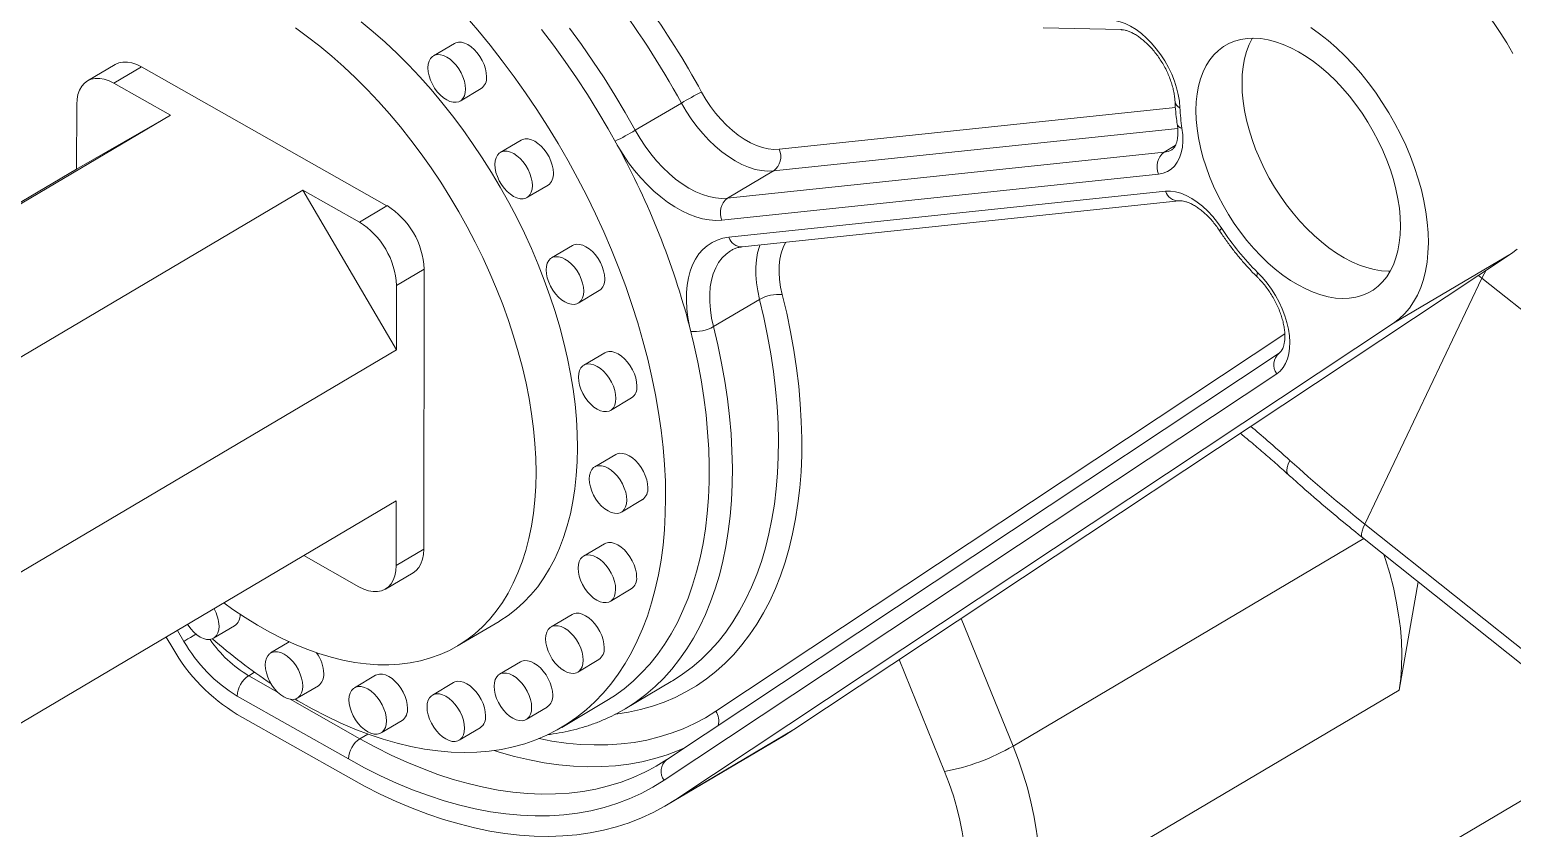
# Model space of a CAD drawing. Header units: millimetres. Extents: x 419 to 13500, y 498 to 10404.
# Drawn here: x 11429 to 12000, y 9265 to 9573 of the extents above; entities that cross this region are included whole.
import ezdxf

# ---------------------------------------------------------------- set-up
doc = ezdxf.new("R2010")
doc.units = ezdxf.units.MM
doc.header["$LTSCALE"] = 50

msp = doc.modelspace()

# ---------------------------------------------------------------- linework, layer by layer
at = {"color": 7, "linetype": 'Continuous', "lineweight": 15}
for p, q in [((11819.12, 9573.45), (11849.08, 9572.77)), ((11592.52, 9567.45), (11584.42, 9562.67)), ((11461.91, 9559.34), (11451.27, 9553.05)), ((11461.47, 9552.15), (11472.12, 9558.44)), ((11566.57, 9505.05), (11472.12, 9558.44)), ((11483.21, 9539.86), (11461.47, 9552.15)), ((11594.7, 9545.29), (11602.79, 9550.08)), ((11447.14, 9543.92), (11447.1, 9519.14)), ((11679.86, 9544.55), (11662.12, 9534.05)), ((11323.18, 9445.22), (11483.21, 9539.86)), ((11483.21, 9539.86), (11447.1, 9519.14)), ((11618.27, 9530.31), (11610.18, 9525.53)), ((11697.63, 9507.9), (11865.68, 9525.6)), ((11322.64, 9445.52), (11447.1, 9519.14)), ((11620.45, 9508.15), (11628.55, 9512.94)), ((11863.54, 9517.21), (11695.49, 9499.51)), ((11715.37, 9518.39), (11697.63, 9507.9)), ((11374.01, 9416.31), (11534.19, 9511.04)), ((11570.19, 9449.56), (11534.19, 9511.04)), ((11555.93, 9498.75), (11534.19, 9511.04)), ((11698.13, 9492.88), (11866.21, 9510.58)), ((11555.93, 9498.75), (11566.57, 9505.05)), ((11703.24, 9489.18), (11871.31, 9506.89)), ((11638.02, 9489.72), (11629.92, 9484.94)), ((11723.16, 9303.47), (11999.37, 9486.68)), ((11999.37, 9486.68), (11953.95, 9459.81)), ((11570.22, 9474.34), (11580.86, 9480.64)), ((11580.72, 9372.94), (11580.86, 9480.64)), ((11570.19, 9449.56), (11570.22, 9474.34)), ((11942.97, 9382.51), (11987.99, 9477.16)), ((12124.55, 9368.35), (11987.99, 9477.16)), ((11640.2, 9467.56), (11648.29, 9472.35)), ((11709.96, 9469), (11692.22, 9458.5)), ((11677.74, 9276.61), (11953.95, 9459.81)), ((11410, 9354.82), (11570.19, 9449.56)), ((11650.41, 9448.45), (11642.31, 9443.66)), ((11909.94, 9448.29), (11674.13, 9291.89)), ((11909.01, 9440.38), (11673.21, 9283.97)), ((11652.59, 9426.29), (11660.68, 9431.08)), ((11654.6, 9409.31), (11646.5, 9404.52)), ((11410.09, 9296.79), (11570.11, 9391.43)), ((11570.07, 9366.64), (11570.11, 9391.43)), ((11656.78, 9387.15), (11664.87, 9391.94)), ((11942.97, 9382.51), (12079.54, 9273.7)), ((11942.03, 9377.36), (12078.59, 9268.55)), ((11534.54, 9370.4), (11555.74, 9358.42)), ((11570.07, 9366.64), (11580.72, 9372.94)), ((11650.3, 9374.97), (11642.21, 9370.18)), ((11565.94, 9357.52), (11576.59, 9363.82)), ((11956.13, 9318.69), (11963.39, 9360.33)), ((11652.48, 9352.81), (11660.57, 9357.59)), ((11637.81, 9347.76), (11629.72, 9342.97)), ((11499.83, 9338.64), (11507.93, 9343.43)), ((11593.71, 9335.68), (11609.68, 9345.12)), ((11481.53, 9339.04), (11484.09, 9334.77)), ((11528.94, 9337.19), (11521.78, 9332.96)), ((11639.99, 9325.6), (11648.09, 9330.39)), ((11617.98, 9329.55), (11609.89, 9324.76)), ((11532.05, 9315.59), (11540.15, 9320.37)), ((11562.11, 9324.36), (11554.01, 9319.57)), ((11592.16, 9321.56), (11584.07, 9316.78)), ((11658.21, 9311.45), (11675.95, 9321.94)), ((11551.73, 9292.18), (11508.89, 9316.39)), ((11633.81, 9304.32), (11650.57, 9314.24)), ((11956.13, 9318.69), (11816.68, 9236.21)), ((11508.9, 9309.32), (11551.72, 9285.12)), ((11620.16, 9307.39), (11628.25, 9312.17)), ((11564.29, 9302.2), (11572.38, 9306.99)), ((11594.34, 9299.41), (11602.43, 9304.19)), ((11723.16, 9303.47), (11677.74, 9276.61)), ((11719.58, 9301.22), (11723.16, 9303.47)), ((11674.16, 9274.36), (11719.58, 9301.22)), ((12019.46, 9285.8), (11914.73, 9223.86))]:
    msp.add_line(p, q, dxfattribs=at)
at = {"color": 8, "linetype": 'Continuous', "lineweight": 15}
for p, q in [((11717.51, 9526.78), (11869.99, 9542.84)), ((11870.89, 9534.77), (11715.37, 9518.39)), ((11869.98, 9528.14), (11865.68, 9525.6)), ((11987.99, 9477.16), (11986.64, 9478.23)), ((11693.17, 9310.52), (11912.11, 9455.74)), ((11942.49, 9376.99), (11807.51, 9297.16)), ((11787.62, 9346.22), (11807.51, 9297.16)), ((11488.39, 9337.43), (11485.88, 9341.62)), ((11781.18, 9287.38), (11763.74, 9330.39)), ((11515.59, 9325.53), (11513.33, 9324.2)), ((11513.33, 9324.2), (11524.47, 9317.9)), ((11529.35, 9315.14), (11556.17, 9299.98)), ((11559.17, 9301.76), (11556.17, 9299.98))]:
    msp.add_line(p, q, dxfattribs=at)
at = {"color": 7, "linetype": 'Continuous', "lineweight": 15, "flags": 128}
for points in [[(11999.92, 9563.55), (11997.57, 9567.64), (11995.07, 9571.64), (11992.43, 9575.52), (11989.65, 9579.27), (11986.74, 9582.86), (11983.73, 9586.29), (11980.62, 9589.54), (11977.43, 9592.6), (11974.17, 9595.44), (11970.86, 9598.06), (11967.52, 9600.45), (11964.15, 9602.59), (11960.78, 9604.47), (11957.41, 9606.09), (11954.07, 9607.44), (11950.76, 9608.51), (11947.52, 9609.3), (11944.34, 9609.8), (11941.24, 9610.01)], [(11639.89, 9411.86), (11639.79, 9417.35), (11639.47, 9422.95), (11638.93, 9428.66), (11638.18, 9434.45), (11637.22, 9440.32), (11636.05, 9446.25), (11634.67, 9452.23), (11633.08, 9458.25), (11631.29, 9464.3), (11629.3, 9470.36), (11627.11, 9476.42), (11624.73, 9482.48), (11622.17, 9488.51), (11619.43, 9494.5), (11616.51, 9500.44), (11613.43, 9506.32), (11610.18, 9512.13), (11606.78, 9517.86), (11603.23, 9523.48), (11599.54, 9529), (11595.71, 9534.4), (11591.76, 9539.67), (11587.69, 9544.79), (11583.52, 9549.76), (11579.24, 9554.57), (11574.87, 9559.21), (11570.42, 9563.66), (11565.9, 9567.92), (11561.31, 9571.98), (11556.67, 9575.83)], [(11673.81, 9392.68), (11673.71, 9399.02), (11673.39, 9405.48), (11672.85, 9412.04), (11672.1, 9418.7), (11671.12, 9425.44), (11669.94, 9432.25), (11668.54, 9439.12), (11666.92, 9446.04), (11665.1, 9453), (11663.08, 9459.99), (11660.85, 9467), (11658.43, 9474.01), (11655.81, 9481.02), (11653, 9488.01), (11650, 9494.98), (11646.82, 9501.91), (11643.46, 9508.79), (11639.94, 9515.6), (11636.24, 9522.35), (11632.39, 9529.02), (11628.39, 9535.6), (11624.23, 9542.07), (11619.94, 9548.43), (11615.51, 9554.67), (11610.96, 9560.78), (11606.28, 9566.75), (11601.5, 9572.56), (11596.61, 9578.21)], [(11844.79, 9576.49), (11846.7, 9576.3), (11848.69, 9575.83), (11850.73, 9575.08), (11852.79, 9574.06), (11854.86, 9572.78), (11856.9, 9571.26), (11858.89, 9569.51), (11860.81, 9567.56), (11862.64, 9565.42), (11864.35, 9563.13), (11865.92, 9560.72), (11867.34, 9558.2), (11868.58, 9555.62), (11869.64, 9552.99), (11870.49, 9550.37), (11871.14, 9547.76), (11871.57, 9545.21), (11871.77, 9542.75)], [(11623.92, 9402.41), (11623.82, 9407.9), (11623.5, 9413.51), (11622.97, 9419.21), (11622.22, 9425), (11621.25, 9430.87), (11620.08, 9436.8), (11618.7, 9442.79), (11617.11, 9448.81), (11615.32, 9454.86), (11613.33, 9460.92), (11611.14, 9466.98), (11608.77, 9473.03), (11606.2, 9479.06), (11603.46, 9485.05), (11600.55, 9491), (11597.46, 9496.88), (11594.21, 9502.69), (11590.81, 9508.41), (11587.26, 9514.04), (11583.57, 9519.56), (11579.74, 9524.96), (11575.79, 9530.22), (11571.73, 9535.35), (11567.55, 9540.32), (11563.27, 9545.13), (11558.9, 9549.76), (11554.45, 9554.22), (11549.93, 9558.48), (11545.34, 9562.54), (11540.7, 9566.39), (11536.02, 9570.02), (11531.3, 9573.43)], [(11655.42, 9527.91), (11651.67, 9534.63), (11647.76, 9541.27), (11643.7, 9547.82), (11639.5, 9554.25), (11635.15, 9560.57), (11630.68, 9566.77), (11626.08, 9572.83)], [(11953.95, 9459.81), (11956.17, 9461.47), (11958.2, 9463.39), (11960.06, 9465.57), (11961.71, 9467.99), (11963.17, 9470.64), (11964.42, 9473.52), (11965.45, 9476.6), (11966.26, 9479.88), (11966.86, 9483.34), (11967.22, 9486.96), (11967.37, 9490.73), (11967.28, 9494.62), (11966.97, 9498.64), (11966.43, 9502.74), (11965.66, 9506.92), (11964.68, 9511.16), (11963.49, 9515.43), (11962.08, 9519.73), (11960.47, 9524.02), (11958.66, 9528.29), (11956.67, 9532.52), (11954.5, 9536.69), (11952.15, 9540.78), (11949.65, 9544.78), (11947.01, 9548.66), (11944.23, 9552.4), (11941.32, 9556), (11938.31, 9559.43), (11935.2, 9562.68), (11932.01, 9565.74), (11928.75, 9568.58), (11925.44, 9571.2), (11922.1, 9573.58)], [(11604.87, 9554.68), (11604.77, 9556.18), (11604.44, 9557.75), (11603.91, 9559.35), (11603.19, 9560.93), (11602.3, 9562.45), (11601.27, 9563.86), (11600.13, 9565.11), (11598.92, 9566.17), (11597.66, 9567), (11596.41, 9567.58), (11595.19, 9567.9), (11594.05, 9567.94), (11593.02, 9567.7), (11592.52, 9567.45)], [(11956.63, 9497.16), (11956.53, 9500.58), (11956.2, 9504.1), (11955.66, 9507.71), (11954.9, 9511.38), (11953.93, 9515.1), (11952.76, 9518.84), (11951.39, 9522.58), (11949.83, 9526.31), (11948.08, 9530), (11946.17, 9533.62), (11944.09, 9537.17), (11941.86, 9540.62), (11939.5, 9543.96), (11937.01, 9547.15), (11934.41, 9550.19), (11931.71, 9553.06), (11928.93, 9555.73), (11926.09, 9558.21), (11923.2, 9560.47), (11920.28, 9562.5), (11917.34, 9564.29), (11914.39, 9565.82), (11911.47, 9567.1), (11908.58, 9568.11), (11905.73, 9568.85), (11902.95, 9569.31), (11900.25, 9569.49), (11897.65, 9569.4), (11895.15, 9569.02), (11892.78, 9568.37), (11890.55, 9567.44), (11888.46, 9566.24), (11886.54, 9564.78), (11884.79, 9563.07), (11883.22, 9561.12), (11881.84, 9558.93), (11880.66, 9556.52), (11879.68, 9553.9), (11878.92, 9551.09), (11878.37, 9548.1), (11878.03, 9544.95), (11877.92, 9541.66), (11878.02, 9538.24), (11878.35, 9534.72), (11878.89, 9531.12), (11879.65, 9527.44), (11880.61, 9523.73), (11881.79, 9519.98), (11883.16, 9516.24), (11884.72, 9512.51), (11886.47, 9508.83), (11888.38, 9505.2), (11890.46, 9501.65), (11892.69, 9498.2), (11895.05, 9494.87), (11897.54, 9491.67), (11900.14, 9488.63), (11902.84, 9485.77), (11905.62, 9483.09), (11908.46, 9480.61), (11911.35, 9478.35), (11914.27, 9476.32), (11917.21, 9474.54), (11920.15, 9473), (11923.08, 9471.72), (11925.97, 9470.71), (11928.82, 9469.97), (11931.6, 9469.51), (11934.3, 9469.33), (11936.9, 9469.42), (11939.4, 9469.8), (11941.77, 9470.45), (11944, 9471.38), (11946.08, 9472.58), (11948.01, 9474.04), (11949.76, 9475.75), (11951.33, 9477.71), (11952.71, 9479.9), (11953.89, 9482.31), (11954.87, 9484.92), (11955.63, 9487.73), (11956.18, 9490.72), (11956.52, 9493.87), (11956.63, 9497.16)], [(11899.63, 9569.5), (11899.58, 9569.42), (11898.4, 9567.01), (11897.43, 9564.39), (11896.66, 9561.58), (11896.11, 9558.59), (11895.77, 9555.44), (11895.66, 9552.15), (11895.76, 9548.74), (11896.09, 9545.22), (11896.63, 9541.61), (11897.39, 9537.94), (11898.36, 9534.22), (11899.53, 9530.48), (11900.9, 9526.73), (11902.46, 9523.01), (11904.21, 9519.32), (11906.12, 9515.69), (11908.2, 9512.14), (11910.43, 9508.69), (11912.79, 9505.36), (11915.28, 9502.16), (11917.88, 9499.13), (11920.58, 9496.26), (11923.36, 9493.58), (11926.2, 9491.1), (11929.09, 9488.85), (11932.01, 9486.82), (11934.96, 9485.03), (11937.9, 9483.49), (11940.82, 9482.21), (11943.72, 9481.2), (11946.56, 9480.46), (11949.34, 9480), (11952.04, 9479.82), (11952.66, 9479.82)], [(11472.12, 9558.44), (11470.25, 9559.36), (11468.41, 9559.98), (11466.64, 9560.3), (11464.96, 9560.3), (11463.4, 9560), (11461.99, 9559.39), (11461.91, 9559.34)], [(11596.78, 9549.9), (11596.67, 9551.39), (11596.35, 9552.96), (11595.82, 9554.56), (11595.1, 9556.15), (11594.21, 9557.66), (11593.18, 9559.07), (11592.04, 9560.32), (11590.82, 9561.38), (11589.57, 9562.21), (11588.32, 9562.8), (11587.1, 9563.11), (11585.96, 9563.15), (11584.93, 9562.91), (11584.03, 9562.4), (11583.31, 9561.63), (11582.78, 9560.63), (11582.45, 9559.43), (11582.34, 9558.06), (11582.45, 9556.57), (11582.77, 9555), (11583.3, 9553.4), (11584.02, 9551.81), (11584.91, 9550.3), (11585.94, 9548.89), (11587.08, 9547.64), (11588.29, 9546.58), (11589.55, 9545.75), (11590.8, 9545.16), (11592.02, 9544.85), (11593.16, 9544.81), (11594.19, 9545.05), (11595.08, 9545.56), (11595.81, 9546.33), (11596.34, 9547.33), (11596.67, 9548.53), (11596.78, 9549.9)], [(11461.47, 9552.15), (11459.6, 9553.07), (11457.76, 9553.69), (11455.99, 9554), (11454.31, 9554.01), (11452.75, 9553.7), (11451.34, 9553.09), (11450.11, 9552.18), (11449.06, 9551), (11448.23, 9549.55), (11447.63, 9547.87), (11447.26, 9545.98), (11447.14, 9543.92)], [(11687.65, 9548.77), (11689.31, 9545.96), (11691.11, 9543.26), (11693.05, 9540.69), (11695.11, 9538.28), (11697.26, 9536.05), (11699.5, 9534.01), (11701.78, 9532.2), (11704.1, 9530.62), (11706.43, 9529.29), (11708.76, 9528.23), (11711.05, 9527.44), (11713.28, 9526.94), (11715.44, 9526.72), (11717.51, 9526.78)], [(11715.37, 9518.39), (11713.08, 9518.31), (11710.69, 9518.52), (11708.22, 9519.03), (11705.69, 9519.83), (11703.12, 9520.92), (11700.53, 9522.29), (11697.95, 9523.92), (11695.39, 9525.8), (11692.87, 9527.93), (11690.43, 9530.27), (11688.07, 9532.81), (11685.81, 9535.53), (11683.68, 9538.41), (11681.69, 9541.42), (11679.86, 9544.55)], [(11630.63, 9517.54), (11630.52, 9519.04), (11630.2, 9520.61), (11629.67, 9522.21), (11628.95, 9523.79), (11628.06, 9525.31), (11627.03, 9526.72), (11625.89, 9527.97), (11624.67, 9529.03), (11623.42, 9529.86), (11622.17, 9530.44), (11620.95, 9530.76), (11619.81, 9530.8), (11618.78, 9530.56), (11618.27, 9530.31)], [(11662.12, 9534.05), (11663.95, 9530.93), (11665.94, 9527.92), (11668.07, 9525.04), (11670.32, 9522.32), (11672.69, 9519.78), (11675.13, 9517.43), (11677.65, 9515.31), (11680.21, 9513.43), (11682.79, 9511.79), (11685.38, 9510.43), (11687.95, 9509.34), (11690.48, 9508.54), (11692.95, 9508.03), (11695.34, 9507.81), (11697.63, 9507.9)], [(11872.54, 9534.81), (11872.83, 9532.26), (11872.87, 9529.82), (11872.68, 9527.53), (11872.26, 9525.41), (11871.61, 9523.48), (11870.74, 9521.77), (11869.65, 9520.31), (11868.38, 9519.11), (11866.92, 9518.18), (11865.3, 9517.55), (11863.54, 9517.21)], [(11622.54, 9512.76), (11622.43, 9514.25), (11622.1, 9515.82), (11621.57, 9517.42), (11620.85, 9519), (11619.96, 9520.52), (11618.93, 9521.93), (11617.79, 9523.18), (11616.58, 9524.24), (11615.33, 9525.07), (11614.07, 9525.66), (11612.86, 9525.97), (11611.71, 9526.01), (11610.68, 9525.77), (11609.79, 9525.26), (11609.07, 9524.49), (11608.53, 9523.49), (11608.2, 9522.29), (11608.09, 9520.92), (11608.2, 9519.43), (11608.52, 9517.86), (11609.05, 9516.26), (11609.78, 9514.67), (11610.66, 9513.16), (11611.69, 9511.75), (11612.83, 9510.5), (11614.05, 9509.44), (11615.3, 9508.61), (11616.56, 9508.02), (11617.77, 9507.71), (11618.92, 9507.67), (11619.95, 9507.91), (11620.84, 9508.42), (11621.56, 9509.19), (11622.1, 9510.19), (11622.42, 9511.39), (11622.54, 9512.76)], [(11695.49, 9499.51), (11693.1, 9499.4), (11690.6, 9499.58), (11688.03, 9500.04), (11685.39, 9500.78), (11682.71, 9501.8), (11680.01, 9503.08), (11677.29, 9504.62), (11674.59, 9506.41), (11671.91, 9508.43), (11669.28, 9510.68), (11666.71, 9513.14), (11664.23, 9515.79), (11661.84, 9518.61), (11659.56, 9521.58), (11657.42, 9524.69), (11655.42, 9527.91)], [(11866.21, 9510.58), (11868.09, 9510.62), (11870.06, 9510.36), (11872.1, 9509.81), (11874.19, 9508.96), (11876.3, 9507.84), (11878.4, 9506.45), (11880.47, 9504.81), (11882.48, 9502.95), (11884.4, 9500.88), (11886.22, 9498.63), (11887.9, 9496.24)], [(11650.38, 9476.95), (11650.27, 9478.45), (11649.94, 9480.02), (11649.41, 9481.62), (11648.69, 9483.2), (11647.8, 9484.72), (11646.77, 9486.13), (11645.63, 9487.38), (11644.42, 9488.44), (11643.16, 9489.27), (11641.91, 9489.85), (11640.69, 9490.17), (11639.55, 9490.21), (11638.52, 9489.97), (11638.02, 9489.72)], [(11683.01, 9458.66), (11682.38, 9462.03), (11681.98, 9465.32), (11681.79, 9468.51), (11681.83, 9471.59), (11682.09, 9474.52), (11682.58, 9477.3), (11683.28, 9479.9), (11684.19, 9482.3), (11685.31, 9484.5), (11686.63, 9486.46), (11688.14, 9488.19), (11689.82, 9489.66), (11691.68, 9490.88), (11693.69, 9491.82), (11695.85, 9492.49), (11698.13, 9492.88)], [(11642.28, 9472.17), (11642.17, 9473.66), (11641.85, 9475.23), (11641.32, 9476.83), (11640.6, 9478.42), (11639.71, 9479.93), (11638.68, 9481.34), (11637.54, 9482.59), (11636.32, 9483.65), (11635.07, 9484.48), (11633.82, 9485.07), (11632.6, 9485.38), (11631.46, 9485.42), (11630.43, 9485.18), (11629.54, 9484.67), (11628.81, 9483.9), (11628.28, 9482.9), (11627.95, 9481.7), (11627.84, 9480.33), (11627.95, 9478.84), (11628.27, 9477.27), (11628.8, 9475.67), (11629.52, 9474.08), (11630.41, 9472.57), (11631.44, 9471.16), (11632.58, 9469.91), (11633.79, 9468.85), (11635.05, 9468.02), (11636.3, 9467.43), (11637.52, 9467.12), (11638.66, 9467.08), (11639.69, 9467.32), (11640.58, 9467.83), (11641.31, 9468.6), (11641.84, 9469.6), (11642.17, 9470.8), (11642.28, 9472.17)], [(11999.37, 9486.68), (12001.59, 9488.34)], [(11901.67, 9479.38), (11903.56, 9477.39), (11905.36, 9475.22), (11907.03, 9472.9), (11908.57, 9470.46), (11909.94, 9467.93), (11911.14, 9465.34), (11912.14, 9462.72), (11912.95, 9460.09), (11913.54, 9457.51), (11913.91, 9454.98), (11914.06, 9452.55), (11913.98, 9450.24), (11913.68, 9448.08), (11913.15, 9446.1), (11912.41, 9444.32), (11911.47, 9442.76), (11910.33, 9441.44), (11909.01, 9440.38)], [(11650.57, 9314.24), (11654.15, 9316.51), (11657.79, 9319.18), (11661.27, 9322.1), (11664.57, 9325.27), (11667.7, 9328.69), (11670.64, 9332.36), (11673.39, 9336.25), (11675.96, 9340.38), (11678.32, 9344.73), (11680.49, 9349.29), (11682.45, 9354.06), (11684.21, 9359.03), (11685.75, 9364.2), (11687.09, 9369.55), (11688.21, 9375.08), (11689.12, 9380.77), (11689.81, 9386.62), (11690.28, 9392.62), (11690.53, 9398.77), (11690.56, 9405.04), (11690.38, 9411.43), (11689.97, 9417.93), (11689.35, 9424.53), (11688.51, 9431.22), (11687.45, 9437.99), (11686.18, 9444.82), (11684.7, 9451.72), (11683.01, 9458.66)], [(11662.76, 9435.68), (11662.66, 9437.17), (11662.33, 9438.75), (11661.8, 9440.35), (11661.08, 9441.93), (11660.19, 9443.45), (11659.16, 9444.85), (11658.02, 9446.11), (11656.81, 9447.16), (11655.55, 9448), (11654.3, 9448.58), (11653.08, 9448.9), (11651.94, 9448.94), (11650.91, 9448.7), (11650.41, 9448.45)], [(11654.67, 9430.9), (11654.56, 9432.39), (11654.24, 9433.96), (11653.71, 9435.56), (11652.99, 9437.14), (11652.1, 9438.66), (11651.07, 9440.07), (11649.93, 9441.32), (11648.71, 9442.38), (11647.46, 9443.21), (11646.21, 9443.8), (11644.99, 9444.11), (11643.85, 9444.15), (11642.82, 9443.91), (11641.92, 9443.4), (11641.2, 9442.63), (11640.67, 9441.63), (11640.34, 9440.43), (11640.23, 9439.06), (11640.34, 9437.57), (11640.66, 9436), (11641.19, 9434.4), (11641.91, 9432.81), (11642.8, 9431.29), (11643.83, 9429.89), (11644.97, 9428.64), (11646.18, 9427.58), (11647.44, 9426.74), (11648.69, 9426.16), (11649.91, 9425.84), (11651.05, 9425.81), (11652.08, 9426.05), (11652.97, 9426.56), (11653.7, 9427.33), (11654.23, 9428.33), (11654.56, 9429.53), (11654.67, 9430.9)], [(11609.68, 9345.12), (11609.95, 9345.29), (11613.21, 9347.42), (11616.31, 9349.81), (11619.24, 9352.45), (11621.99, 9355.34), (11624.56, 9358.46), (11626.95, 9361.82), (11629.15, 9365.4), (11631.16, 9369.21), (11632.96, 9373.22), (11634.56, 9377.44), (11635.96, 9381.85), (11637.15, 9386.45), (11638.13, 9391.22), (11638.89, 9396.16), (11639.44, 9401.25), (11639.77, 9406.48), (11639.89, 9411.86)], [(11658.86, 9391.75), (11658.75, 9393.25), (11658.43, 9394.82), (11657.9, 9396.42), (11657.18, 9398), (11656.29, 9399.52), (11655.26, 9400.93), (11654.12, 9402.18), (11652.9, 9403.24), (11651.65, 9404.07), (11650.4, 9404.65), (11649.18, 9404.97), (11648.04, 9405.01), (11647.01, 9404.77), (11646.11, 9404.26), (11645.39, 9403.49), (11644.86, 9402.49), (11644.53, 9401.29), (11644.42, 9399.92), (11644.53, 9398.43), (11644.85, 9396.86), (11645.38, 9395.25), (11646.1, 9393.67), (11646.99, 9392.15), (11648.02, 9390.75), (11649.16, 9389.5), (11650.37, 9388.44), (11651.63, 9387.6), (11652.88, 9387.02), (11654.1, 9386.7), (11655.24, 9386.66), (11656.27, 9386.91), (11657.16, 9387.42), (11657.89, 9388.18), (11658.42, 9389.18), (11658.75, 9390.39), (11658.86, 9391.75)], [(11666.95, 9396.54), (11666.85, 9398.03), (11666.52, 9399.6), (11665.99, 9401.2), (11665.27, 9402.79), (11664.38, 9404.31), (11663.35, 9405.71), (11662.21, 9406.96), (11661, 9408.02), (11659.74, 9408.86), (11658.49, 9409.44), (11657.27, 9409.76), (11656.13, 9409.8), (11655.1, 9409.55), (11654.6, 9409.31)], [(11914.08, 9407.02), (11917.59, 9403.87), (11921.13, 9400.75), (11924.7, 9397.65), (11928.3, 9394.58), (11931.92, 9391.52), (11935.58, 9388.5), (11939.26, 9385.49), (11942.97, 9382.51)], [(11503.76, 9352.19), (11507.2, 9349.73), (11511.94, 9346.55), (11516.7, 9343.61), (11521.47, 9340.92), (11526.23, 9338.48), (11530.98, 9336.29), (11535.7, 9334.36), (11540.39, 9332.7), (11545.03, 9331.3), (11549.62, 9330.17), (11554.15, 9329.31), (11558.6, 9328.73), (11562.98, 9328.43), (11567.26, 9328.4), (11571.44, 9328.64), (11575.52, 9329.16), (11579.48, 9329.96), (11583.31, 9331.03), (11587.01, 9332.37), (11590.57, 9333.97), (11593.99, 9335.85), (11597.24, 9337.98), (11600.34, 9340.37), (11603.27, 9343.01), (11606.02, 9345.89), (11608.6, 9349.02), (11610.99, 9352.38), (11613.18, 9355.96), (11615.19, 9359.76), (11616.99, 9363.78), (11618.6, 9368), (11619.99, 9372.41), (11621.18, 9377), (11622.16, 9381.78), (11622.92, 9386.71), (11623.47, 9391.8), (11623.8, 9397.04), (11623.92, 9402.41)], [(11531.18, 9315.22), (11532.25, 9314.59), (11537.76, 9311.47), (11543.26, 9308.61), (11548.76, 9306), (11554.23, 9303.66), (11559.67, 9301.58), (11565.08, 9299.77), (11570.44, 9298.22), (11575.74, 9296.96), (11580.97, 9295.96), (11586.14, 9295.25), (11591.22, 9294.81), (11596.22, 9294.65), (11601.12, 9294.77), (11605.91, 9295.16), (11610.6, 9295.84), (11615.16, 9296.79), (11619.6, 9298.02), (11623.9, 9299.52), (11628.07, 9301.29), (11632.08, 9303.33), (11635.95, 9305.64), (11639.65, 9308.21), (11643.19, 9311.03), (11646.56, 9314.11), (11649.76, 9317.44), (11652.77, 9321.01), (11655.59, 9324.81), (11658.23, 9328.85), (11660.67, 9333.11), (11662.91, 9337.59), (11664.95, 9342.29), (11666.79, 9347.18), (11668.42, 9352.27), (11669.83, 9357.55), (11671.04, 9363.01), (11672.03, 9368.64), (11672.8, 9374.43), (11673.36, 9380.37), (11673.69, 9386.46), (11673.81, 9392.68)], [(11576.59, 9363.82), (11577.75, 9364.68), (11578.79, 9365.87), (11579.62, 9367.31), (11580.22, 9368.99), (11580.59, 9370.88), (11580.72, 9372.94)], [(11654.56, 9357.41), (11654.46, 9358.9), (11654.13, 9360.47), (11653.6, 9362.07), (11652.88, 9363.66), (11651.99, 9365.18), (11650.96, 9366.58), (11649.82, 9367.83), (11648.61, 9368.89), (11647.35, 9369.73), (11646.1, 9370.31), (11644.88, 9370.63), (11643.74, 9370.66), (11642.71, 9370.42), (11641.82, 9369.91), (11641.09, 9369.14), (11640.56, 9368.14), (11640.23, 9366.94), (11640.12, 9365.57), (11640.23, 9364.08), (11640.55, 9362.51), (11641.08, 9360.91), (11641.8, 9359.33), (11642.69, 9357.81), (11643.72, 9356.4), (11644.86, 9355.15), (11646.08, 9354.09), (11647.33, 9353.26), (11648.59, 9352.67), (11649.8, 9352.36), (11650.94, 9352.32), (11651.98, 9352.56), (11652.87, 9353.07), (11653.59, 9353.84), (11654.13, 9354.84), (11654.45, 9356.04), (11654.56, 9357.41)], [(11662.66, 9362.2), (11662.55, 9363.69), (11662.23, 9365.26), (11661.7, 9366.86), (11660.98, 9368.44), (11660.09, 9369.96), (11659.06, 9371.37), (11657.92, 9372.62), (11656.7, 9373.68), (11655.45, 9374.51), (11654.19, 9375.1), (11652.98, 9375.41), (11651.84, 9375.45), (11650.8, 9375.21), (11650.3, 9374.97)], [(11950.24, 9370.81), (11950.88, 9368.87), (11952.5, 9363.49), (11953.89, 9358.15), (11955.03, 9352.85), (11955.94, 9347.63), (11956.59, 9342.49), (11957, 9337.45), (11957.16, 9332.53), (11957.07, 9327.76), (11956.73, 9323.13), (11956.13, 9318.69)], [(11555.74, 9358.42), (11557.61, 9357.5), (11559.44, 9356.88), (11561.22, 9356.56), (11562.9, 9356.56), (11564.45, 9356.86), (11565.86, 9357.48), (11567.1, 9358.38), (11568.14, 9359.57), (11568.97, 9361.02), (11569.58, 9362.7), (11569.95, 9364.58), (11570.07, 9366.64)], [(11650.17, 9334.99), (11650.06, 9336.48), (11649.74, 9338.05), (11649.21, 9339.65), (11648.49, 9341.24), (11647.6, 9342.76), (11646.57, 9344.16), (11645.43, 9345.41), (11644.21, 9346.47), (11642.96, 9347.31), (11641.71, 9347.89), (11640.49, 9348.21), (11639.35, 9348.24), (11638.31, 9348), (11637.81, 9347.76)], [(11489.84, 9343.96), (11490.05, 9343.65), (11491.08, 9342.24), (11492.22, 9340.99), (11493.43, 9339.93), (11494.69, 9339.1), (11495.94, 9338.51), (11497.16, 9338.2), (11498.3, 9338.16), (11499.33, 9338.4), (11500.22, 9338.91), (11500.95, 9339.68), (11501.48, 9340.68), (11501.81, 9341.88), (11501.92, 9343.25)], [(11642.08, 9330.2), (11641.97, 9331.7), (11641.64, 9333.27), (11641.11, 9334.87), (11640.39, 9336.45), (11639.5, 9337.97), (11638.47, 9339.38), (11637.33, 9340.63), (11636.12, 9341.69), (11634.87, 9342.52), (11633.61, 9343.1), (11632.39, 9343.42), (11631.25, 9343.46), (11630.22, 9343.22), (11629.33, 9342.71), (11628.61, 9341.94), (11628.07, 9340.94), (11627.74, 9339.74), (11627.63, 9338.37), (11627.74, 9336.88), (11628.06, 9335.31), (11628.59, 9333.7), (11629.31, 9332.12), (11630.2, 9330.6), (11631.23, 9329.2), (11632.37, 9327.95), (11633.59, 9326.89), (11634.84, 9326.05), (11636.1, 9325.47), (11637.31, 9325.15), (11638.46, 9325.11), (11639.49, 9325.35), (11640.38, 9325.87), (11641.1, 9326.63), (11641.64, 9327.63), (11641.96, 9328.84), (11642.08, 9330.2)], [(11534.14, 9320.19), (11534.03, 9321.68), (11533.71, 9323.25), (11533.18, 9324.85), (11532.46, 9326.44), (11531.57, 9327.96), (11530.54, 9329.36), (11529.4, 9330.61), (11528.18, 9331.67), (11526.93, 9332.51), (11525.67, 9333.09), (11524.46, 9333.41), (11523.32, 9333.44), (11522.28, 9333.2), (11521.39, 9332.69), (11520.67, 9331.92), (11520.14, 9330.92), (11519.81, 9329.72), (11519.7, 9328.35), (11519.8, 9326.86), (11520.13, 9325.29), (11520.66, 9323.69), (11521.38, 9322.11), (11522.27, 9320.59), (11523.3, 9319.18), (11524.44, 9317.93), (11525.65, 9316.87), (11526.91, 9316.04), (11528.16, 9315.45), (11529.38, 9315.14), (11530.52, 9315.1), (11531.55, 9315.34), (11532.44, 9315.85), (11533.17, 9316.62), (11533.7, 9317.62), (11534.03, 9318.82), (11534.14, 9320.19)], [(11574.47, 9311.59), (11574.36, 9313.09), (11574.04, 9314.66), (11573.51, 9316.26), (11572.78, 9317.84), (11571.9, 9319.36), (11570.87, 9320.77), (11569.73, 9322.02), (11568.51, 9323.08), (11567.26, 9323.91), (11566, 9324.49), (11564.79, 9324.81), (11563.64, 9324.85), (11562.61, 9324.61), (11562.11, 9324.36)], [(11622.25, 9311.99), (11622.14, 9313.48), (11621.81, 9315.05), (11621.28, 9316.65), (11620.56, 9318.24), (11619.67, 9319.76), (11618.64, 9321.16), (11617.5, 9322.41), (11616.29, 9323.47), (11615.03, 9324.31), (11613.78, 9324.89), (11612.56, 9325.21), (11611.42, 9325.24), (11610.39, 9325), (11609.5, 9324.49), (11608.78, 9323.72), (11608.24, 9322.72), (11607.91, 9321.52), (11607.8, 9320.15), (11607.91, 9318.66), (11608.23, 9317.09), (11608.76, 9315.49), (11609.48, 9313.91), (11610.37, 9312.39), (11611.4, 9310.98), (11612.54, 9309.73), (11613.76, 9308.67), (11615.01, 9307.84), (11616.27, 9307.25), (11617.48, 9306.94), (11618.62, 9306.9), (11619.66, 9307.14), (11620.55, 9307.65), (11621.27, 9308.42), (11621.81, 9309.42), (11622.13, 9310.62), (11622.25, 9311.99)], [(11630.34, 9316.78), (11630.23, 9318.27), (11629.91, 9319.84), (11629.38, 9321.44), (11628.66, 9323.02), (11627.77, 9324.54), (11626.74, 9325.95), (11625.6, 9327.2), (11624.38, 9328.26), (11623.13, 9329.09), (11621.87, 9329.68), (11620.66, 9329.99), (11619.52, 9330.03), (11618.48, 9329.79), (11617.98, 9329.55)], [(11566.37, 9306.81), (11566.27, 9308.3), (11565.94, 9309.87), (11565.41, 9311.47), (11564.69, 9313.05), (11563.8, 9314.57), (11562.77, 9315.98), (11561.63, 9317.23), (11560.42, 9318.29), (11559.16, 9319.12), (11557.91, 9319.71), (11556.69, 9320.02), (11555.55, 9320.06), (11554.52, 9319.82), (11553.63, 9319.31), (11552.9, 9318.54), (11552.37, 9317.54), (11552.04, 9316.34), (11551.93, 9314.97), (11552.04, 9313.48), (11552.36, 9311.91), (11552.89, 9310.31), (11553.61, 9308.72), (11554.5, 9307.21), (11555.53, 9305.8), (11556.67, 9304.55), (11557.89, 9303.49), (11559.14, 9302.65), (11560.39, 9302.07), (11561.61, 9301.76), (11562.75, 9301.72), (11563.78, 9301.96), (11564.68, 9302.47), (11565.4, 9303.24), (11565.93, 9304.24), (11566.26, 9305.44), (11566.37, 9306.81)], [(11604.52, 9308.8), (11604.41, 9310.29), (11604.09, 9311.86), (11603.56, 9313.46), (11602.84, 9315.04), (11601.95, 9316.56), (11600.92, 9317.97), (11599.78, 9319.22), (11598.56, 9320.28), (11597.31, 9321.11), (11596.05, 9321.7), (11594.84, 9322.01), (11593.7, 9322.05), (11592.66, 9321.81), (11592.16, 9321.56)], [(11675.95, 9321.94), (11676.49, 9322.26), (11679.08, 9323.91)], [(11596.42, 9304.01), (11596.32, 9305.5), (11595.99, 9307.07), (11595.46, 9308.67), (11594.74, 9310.26), (11593.85, 9311.78), (11592.82, 9313.18), (11591.68, 9314.43), (11590.47, 9315.49), (11589.21, 9316.33), (11587.96, 9316.91), (11586.74, 9317.23), (11585.6, 9317.26), (11584.57, 9317.02), (11583.68, 9316.51), (11582.95, 9315.74), (11582.42, 9314.74), (11582.09, 9313.54), (11581.98, 9312.17), (11582.09, 9310.68), (11582.41, 9309.11), (11582.94, 9307.51), (11583.66, 9305.93), (11584.55, 9304.41), (11585.58, 9303), (11586.72, 9301.75), (11587.94, 9300.69), (11589.19, 9299.86), (11590.45, 9299.27), (11591.66, 9298.96), (11592.8, 9298.92), (11593.84, 9299.16), (11594.73, 9299.67), (11595.45, 9300.44), (11595.99, 9301.44), (11596.31, 9302.64), (11596.42, 9304.01)], [(11661.46, 9313.5), (11658.75, 9311.77), (11655.04, 9309.68)], [(11807.51, 9297.16), (11809.58, 9291.78), (11811.43, 9286.39), (11813.05, 9281.02), (11814.43, 9275.67), (11815.58, 9270.38), (11816.48, 9265.15), (11817.14, 9260.01), (11817.55, 9254.97), (11817.71, 9250.06), (11817.61, 9245.28), (11817.27, 9240.66), (11816.68, 9236.21)], [(11673.21, 9283.97), (11668.9, 9281.31), (11664.44, 9278.93), (11659.81, 9276.83), (11655.04, 9275.02), (11650.12, 9273.5), (11645.06, 9272.27), (11639.88, 9271.32), (11634.57, 9270.68), (11629.14, 9270.32), (11623.61, 9270.27), (11617.98, 9270.5), (11612.25, 9271.03), (11606.44, 9271.86), (11600.55, 9272.97), (11594.6, 9274.38), (11588.59, 9276.08), (11582.52, 9278.06), (11576.41, 9280.33), (11570.27, 9282.88), (11564.1, 9285.71), (11557.92, 9288.81), (11551.73, 9292.18)], [(11667.35, 9287.89), (11670.13, 9289.41), (11674.31, 9292)], [(11551.72, 9285.12), (11557.86, 9281.77), (11564, 9278.68), (11570.12, 9275.84), (11576.22, 9273.27), (11582.29, 9270.97), (11588.32, 9268.93), (11594.3, 9267.16), (11600.23, 9265.67), (11606.1, 9264.46), (11611.89, 9263.52), (11617.62, 9262.86), (11623.25, 9262.48), (11628.8, 9262.38), (11634.24, 9262.56), (11639.59, 9263.01), (11644.82, 9263.75), (11649.93, 9264.77), (11654.91, 9266.06), (11659.77, 9267.63), (11664.48, 9269.47), (11669.05, 9271.58), (11673.47, 9273.96), (11677.74, 9276.61)], [(11788.52, 9238.73), (11789.02, 9242.61), (11789.29, 9246.66), (11789.32, 9250.85), (11789.1, 9255.16), (11788.66, 9259.59), (11787.98, 9264.1), (11787.06, 9268.69), (11785.92, 9273.33), (11784.56, 9278.01), (11782.98, 9282.7), (11781.18, 9287.38)]]:
    msp.add_lwpolyline(points, dxfattribs=at)
at = {"color": 8, "linetype": 'Continuous', "lineweight": 15, "flags": 128}
for points in [[(11636.81, 9573.33), (11641.37, 9567.07), (11645.81, 9560.69), (11650.11, 9554.18), (11654.26, 9547.56), (11658.27, 9540.85), (11662.12, 9534.05)], [(11720.01, 9490.95), (11719.95, 9490.84), (11719.02, 9488.92), (11718.31, 9486.79), (11717.81, 9484.47), (11717.54, 9481.98), (11717.49, 9479.35), (11717.67, 9476.59), (11718.08, 9473.74), (11718.71, 9470.83)], [(11699.03, 9487.85), (11698.78, 9487.7), (11697.07, 9486.45), (11695.54, 9484.93), (11694.2, 9483.15), (11693.07, 9481.13), (11692.16, 9478.87), (11691.47, 9476.42), (11691.01, 9473.77), (11690.79, 9470.95), (11690.8, 9467.99), (11691.04, 9464.92), (11691.51, 9461.74), (11692.22, 9458.5)], [(11709.96, 9469), (11709.25, 9472.24), (11708.78, 9475.41), (11708.54, 9478.49), (11708.53, 9481.45), (11708.76, 9484.26), (11709.22, 9486.91), (11709.9, 9489.37), (11710.1, 9489.91)], [(11901.66, 9477.47), (11901.55, 9477.6), (11901.41, 9478.05), (11901.45, 9478.65), (11901.67, 9479.38)], [(11987.99, 9477.16), (11988.82, 9478.8), (11989.61, 9480.2)], [(11718.71, 9470.83), (11720.4, 9463.67), (11721.88, 9456.56), (11723.14, 9449.51), (11724.19, 9442.53), (11725.03, 9435.63), (11725.65, 9428.82), (11726.04, 9422.11), (11726.22, 9415.52), (11726.18, 9409.04), (11725.92, 9402.7), (11725.44, 9396.49), (11724.74, 9390.44), (11723.82, 9384.54), (11722.69, 9378.81), (11721.34, 9373.25), (11719.79, 9367.88), (11718.02, 9362.7), (11716.04, 9357.72), (11713.86, 9352.94), (11711.47, 9348.38), (11708.89, 9344.05), (11706.12, 9339.93), (11703.16, 9336.05), (11700.01, 9332.41), (11696.68, 9329.02), (11693.17, 9325.87), (11689.49, 9322.98), (11685.65, 9320.35), (11681.65, 9317.98), (11677.5, 9315.87), (11673.19, 9314.04), (11668.75, 9312.47), (11664.18, 9311.18), (11659.47, 9310.17), (11654.65, 9309.43), (11654.42, 9309.41)], [(11679.08, 9323.91), (11680.32, 9324.76), (11683.99, 9327.51), (11687.49, 9330.51), (11690.82, 9333.77), (11693.97, 9337.27), (11696.94, 9341.01), (11699.71, 9344.98), (11702.3, 9349.18), (11704.69, 9353.61), (11706.88, 9358.24), (11708.87, 9363.09), (11710.66, 9368.13), (11712.23, 9373.37), (11713.59, 9378.79), (11714.74, 9384.39), (11715.68, 9390.16), (11716.4, 9396.08), (11716.9, 9402.16), (11717.18, 9408.37), (11717.25, 9414.72), (11717.09, 9421.18), (11716.72, 9427.76), (11716.13, 9434.44), (11715.33, 9441.21), (11714.3, 9448.06), (11713.07, 9454.99), (11711.62, 9461.97), (11709.96, 9469)], [(11692.22, 9458.5), (11693.88, 9451.47), (11695.32, 9444.49), (11696.56, 9437.57), (11697.58, 9430.72), (11698.39, 9423.95), (11698.98, 9417.27), (11699.35, 9410.69), (11699.51, 9404.22), (11699.44, 9397.88), (11699.16, 9391.66), (11698.66, 9385.59), (11697.94, 9379.66), (11697, 9373.9), (11695.85, 9368.3), (11694.49, 9362.88), (11692.91, 9357.64), (11691.13, 9352.6), (11689.14, 9347.75), (11686.95, 9343.11), (11684.56, 9338.69), (11681.97, 9334.49), (11679.19, 9330.52), (11676.23, 9326.78), (11673.08, 9323.27), (11669.75, 9320.02), (11666.25, 9317.01), (11662.58, 9314.26), (11661.46, 9313.5)], [(11914.08, 9407.02), (11913.45, 9405.55), (11913.05, 9404.27), (11912.89, 9403.2), (11912.96, 9402.36), (11913.27, 9401.76), (11913.35, 9401.67)], [(11942.97, 9382.51), (11942.33, 9381.05), (11941.9, 9379.8), (11941.69, 9378.77), (11941.69, 9377.99), (11941.92, 9377.46), (11942.03, 9377.36)], [(11493.04, 9340.24), (11492.99, 9340.22), (11491.92, 9339.58), (11490.89, 9338.95), (11489.94, 9338.38), (11489.09, 9337.86), (11488.39, 9337.43)], [(11625.11, 9300), (11630.06, 9299.07), (11635.56, 9298.29), (11640.97, 9297.79), (11646.29, 9297.57), (11651.52, 9297.62), (11656.65, 9297.96), (11661.67, 9298.57), (11666.57, 9299.46), (11671.35, 9300.63), (11676, 9302.07), (11680.51, 9303.78), (11684.88, 9305.76), (11689.1, 9308.01), (11693.17, 9310.52)], [(11556.17, 9299.98), (11562.19, 9296.71), (11568.21, 9293.69), (11574.2, 9290.94), (11580.18, 9288.46), (11586.12, 9286.26), (11592.02, 9284.33), (11597.87, 9282.68), (11603.66, 9281.31), (11609.38, 9280.22), (11615.03, 9279.42), (11620.6, 9278.9), (11626.08, 9278.67), (11631.46, 9278.73), (11636.74, 9279.07), (11641.9, 9279.7), (11646.95, 9280.62), (11651.86, 9281.82), (11656.65, 9283.3), (11661.29, 9285.06), (11665.79, 9287.1), (11667.35, 9287.89)], [(11680.82, 9296.32), (11679.03, 9295.55), (11674.39, 9293.79), (11669.6, 9292.31), (11664.69, 9291.11), (11659.64, 9290.19), (11654.48, 9289.56), (11649.2, 9289.22), (11643.82, 9289.16), (11638.34, 9289.39), (11632.77, 9289.91), (11627.12, 9290.71), (11621.4, 9291.8), (11615.61, 9293.17), (11609.76, 9294.82), (11607.87, 9295.41)]]:
    msp.add_lwpolyline(points, dxfattribs=at)
at = {"color": 8, "linetype": 'Continuous', "lineweight": 15}
for centre, radius, start, end in [((11396.48, 9390), 322.79, 28.6066, 46.6885), ((11387.01, 9383.67), 343, 28.7736, 42.3859), ((11872.86, 9545.58), 3.03, 188.6157, 248.9868), ((11872.99, 9537.15), 2.38, 196.6078, 259.324), ((11865, 9532.74), 7.17, 275.4307, 300.3882), ((11871.23, 9512.14), 5.25, 197.286, 270.8846), ((11888.72, 9494.53), 1.89, 115.5156, 153.2527), ((11703.15, 9494.44), 5.25, 197.2837, 270.9224), ((11913.62, 9443.85), 5.77, 129.6598, 217.0002), ((11537.49, 9364.74), 47.2, 214.2451, 239.2049), ((11687.54, 9306.84), 6.72, 344.9179, 33.2505), ((11677.82, 9287.44), 5.77, 129.6598, 217.0002)]:
    msp.add_arc(centre, radius, start, end, dxfattribs=at)
at = {"color": 7, "linetype": 'Continuous', "lineweight": 15}
for centre, radius, start, end in [((11599.81, 9554.21), 5.09, 305.8892, 5.3948), ((11740.95, 9441.21), 120.04, 116.3602, 120.5924), ((11941.46, 9545.53), 69.74, 182.2835, 188.8419), ((11601.03, 9637.38), 120.04, 296.3602, 300.5924), ((11723.55, 9567.99), 79.04, 208.8668, 210.4644), ((11385.72, 9380.35), 307.43, 14.7573, 28.6845), ((11711.24, 9523.91), 6.9, 306.8121, 24.6037), ((11869.81, 9520.08), 6.9, 126.8121, 204.6037), ((11625.56, 9517.07), 5.09, 305.8892, 5.3948), ((11701.76, 9502.38), 6.9, 126.8121, 204.6037), ((11550.48, 9479.24), 30.42, 2.6412, 58.0519), ((11539.83, 9472.94), 30.42, 2.6412, 58.0519), ((11973.04, 9551.7), 101.61, 213.0822, 225.3756), ((11645.31, 9476.48), 5.09, 305.8892, 5.3948), ((11717.15, 9456.42), 14.49, 83.8331, 119.7668), ((11743.78, 9471.77), 62.17, 192.1718, 194.0467), ((11685.02, 9471.08), 14.49, 263.8331, 299.7668), ((11657.7, 9435.2), 5.09, 305.8892, 5.3948), ((11661.89, 9396.06), 5.09, 305.8892, 5.3948), ((11657.59, 9361.72), 5.09, 305.8892, 5.3948), ((11487.47, 9342.72), 14.46, 2.0851, 30.0385), ((11505, 9347.51), 5.02, 305.6963, 3.535), ((11539.57, 9366.79), 59, 209.8369, 238.6683), ((11652.14, 9513.59), 232.4, 228.913, 235.9334), ((11545.82, 9370.13), 71.13, 209.8009, 238.7369), ((11527.3, 9324.35), 14.95, 2.3989, 35.321), ((11645.1, 9334.51), 5.09, 305.8892, 5.3948), ((11537.16, 9324.5), 5.09, 305.8892, 5.3948), ((11518.75, 9315.94), 9.88, 123.3086, 177.3898), ((11625.27, 9316.3), 5.09, 305.8892, 5.3948), ((11569.4, 9311.11), 5.09, 305.8892, 5.3948), ((11599.45, 9308.32), 5.09, 305.8892, 5.3948), ((11561.59, 9291.73), 9.88, 123.3086, 177.3898), ((11766.79, 9366.49), 80.41, 280.3158, 300.4329)]:
    msp.add_arc(centre, radius, start, end, dxfattribs=at)
for points, knots in [([(11849.08, 9572.77), (11849.23, 9572.76), (11849.69, 9572.74), (11850.6, 9572.59), (11851.84, 9572.22), (11853.19, 9571.65), (11854.63, 9570.88), (11856.12, 9569.9), (11857.65, 9568.71), (11859.19, 9567.33), (11860.7, 9565.77), (11862.17, 9564.05), (11863.56, 9562.19), (11864.85, 9560.22), (11866.02, 9558.17), (11867.06, 9556.06), (11867.95, 9553.93), (11868.68, 9551.82), (11869.24, 9549.76), (11869.62, 9547.79), (11869.81, 9546.25), (11869.85, 9545.4), (11869.86, 9545.13)], [0, 0, 0, 0, 0.026428, 0.080142, 0.132295, 0.183732, 0.235117, 0.286717, 0.338706, 0.391129, 0.443958, 0.497134, 0.550573, 0.604188, 0.657884, 0.71156, 0.765098, 0.818405, 0.87139, 0.923972, 0.976089, 1, 1, 1, 1]), ([(11869.86, 9545.13), (11869.89, 9544.46), (11869.98, 9542.52), (11870.25, 9539.63), (11870.57, 9537.4), (11870.7, 9536.47)], [0, 0, 0, 0, 0.237398, 0.683072, 1, 1, 1, 1]), ([(11870.7, 9536.47), (11870.75, 9536.14), (11870.89, 9535.19), (11870.99, 9533.7), (11870.96, 9532.08), (11870.8, 9530.66), (11870.52, 9529.44), (11870.17, 9528.45), (11869.76, 9527.68), (11869.32, 9527.11), (11868.96, 9526.75), (11868.71, 9526.62), (11868.62, 9526.57)], [0, 0, 0, 0, 0.05613, 0.163422, 0.269784, 0.375344, 0.480615, 0.586303, 0.693951, 0.806501, 0.92968, 1, 1, 1, 1]), ([(11871.31, 9506.89), (11871.43, 9506.9), (11871.8, 9506.93), (11872.55, 9506.89), (11873.64, 9506.7), (11874.9, 9506.3), (11876.26, 9505.7), (11877.71, 9504.9), (11879.21, 9503.89), (11880.74, 9502.68), (11882.27, 9501.27), (11883.77, 9499.69), (11885.22, 9497.94), (11886.33, 9496.44), (11886.94, 9495.51), (11887.12, 9495.24)], [0, 0, 0, 0, 0.042404, 0.123731, 0.209998, 0.293317, 0.375704, 0.458085, 0.540874, 0.624311, 0.708445, 0.793222, 0.878537, 0.964256, 1, 1, 1, 1]), ([(11887.03, 9495.38), (11887.46, 9494.74), (11888.69, 9492.88), (11890.82, 9489.9), (11893.47, 9486.47), (11896.22, 9483.19), (11898.98, 9480.14), (11900.86, 9478.27), (11901.75, 9477.37)], [0, 0, 0, 0, 0.097546, 0.281178, 0.464919, 0.648793, 0.832841, 1, 1, 1, 1]), ([(11699.03, 9487.83), (11699.41, 9488.04), (11700.21, 9488.48), (11701.59, 9488.94), (11702.68, 9489.1), (11703.24, 9489.18)], [0, 0, 0, 0, 0.310814, 0.650735, 1, 1, 1, 1]), ([(11901.66, 9477.47), (11901.92, 9477.21), (11902.69, 9476.44), (11903.94, 9475.03), (11905.35, 9473.22), (11906.68, 9471.29), (11907.9, 9469.27), (11908.99, 9467.18), (11909.93, 9465.06), (11910.71, 9462.94), (11911.33, 9460.86), (11911.78, 9458.86), (11912.05, 9456.95), (11912.17, 9455.19), (11912.13, 9453.59), (11911.95, 9452.19), (11911.67, 9451), (11911.31, 9450.03), (11910.9, 9449.28), (11910.44, 9448.67), (11910.12, 9448.43), (11909.94, 9448.29)], [0, 0, 0, 0, 0.0275, 0.080842, 0.134433, 0.188234, 0.242151, 0.296091, 0.349928, 0.403566, 0.45691, 0.509877, 0.562393, 0.614416, 0.665958, 0.717123, 0.768178, 0.819475, 0.871819, 0.926725, 1, 1, 1, 1]), ([(11895.02, 9417.46), (11896.16, 9416.52), (11898.87, 9414.29), (11903.2, 9410.63), (11907.98, 9406.47), (11911.37, 9403.47), (11913.17, 9401.84), (11913.35, 9401.67)], [0, 0, 0, 0, 0.188128, 0.447166, 0.706961, 0.969527, 1, 1, 1, 1]), ([(11913.35, 9401.67), (11914.86, 9400.33), (11919.19, 9396.44), (11926.48, 9390.12), (11934.54, 9383.37), (11939.78, 9379.16), (11942.03, 9377.36)], [0, 0, 0, 0, 0.161867, 0.466455, 0.771037, 1, 1, 1, 1]), ([(11628.49, 9301.55), (11628.79, 9301.58), (11630.65, 9301.77), (11634, 9302.36), (11638.52, 9303.34), (11642.92, 9304.59), (11647.18, 9306.08), (11651.17, 9307.73), (11653.67, 9309), (11654.84, 9309.59)], [0, 0, 0, 0, 0.030975, 0.196866, 0.362268, 0.527199, 0.6917, 0.855836, 1, 1, 1, 1])]:
    msp.add_open_spline(points, degree=3, knots=knots, dxfattribs=at)
at = {"color": 8, "linetype": 'Continuous', "lineweight": 15}
msp.add_open_spline([(11899.04, 9420.13), (11901.19, 9418.32), (11906.19, 9414.08), (11911.21, 9409.59), (11914.08, 9407.02)], degree=3, knots=[0, 0, 0, 0, 0.428725, 1, 1, 1, 1], dxfattribs=at)

doc.saveas('drawing.dxf')
